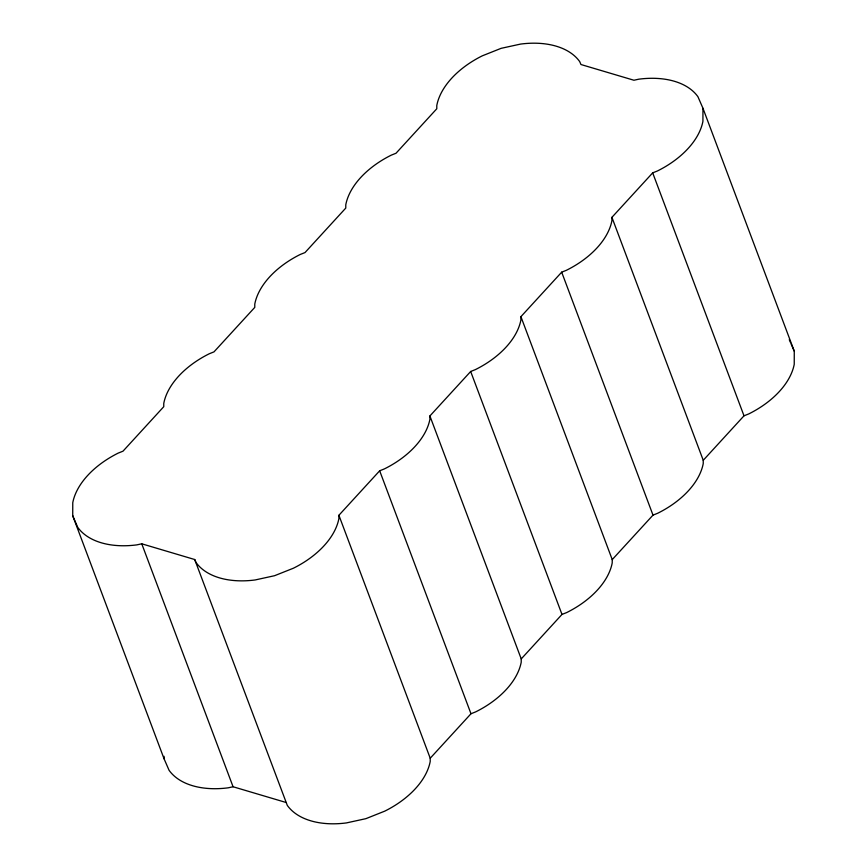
<?xml version="1.0" encoding="UTF-8"?>
<svg xmlns="http://www.w3.org/2000/svg" width="867" height="867" viewBox="0 0 867 867"><rect width="100%" height="100%" fill="white"/><g stroke="black" fill="none" stroke-linecap="round" stroke-linejoin="round"><path stroke-width="1.3" d="M72.73 515.8L72.763 502.73A77.618 48.108 -20.6 0 1 118.259 453.073L122.995 451.187L163.755 406.699L163.765 403.415A77.618 48.108 -20.6 0 1 209.272 353.758L213.997 351.872L254.768 307.395L254.779 304.1A77.618 48.108 -20.6 0 1 300.275 254.454L305.011 252.568L345.77 208.08L345.781 204.796A77.618 48.108 -20.6 0 1 391.288 155.139L396.013 153.253L436.784 108.765L436.795 105.481A77.618 48.108 -20.6 0 1 482.29 55.835L501.115 48.335L520.59 44.076A77.618 48.108 -20.6 0 1 579.709 61.622L580.966 64.526L633.929 80.241L638.816 79.179A77.618 48.108 -20.6 0 1 697.935 96.725L702.953 108.256L794.27 351.2L794.237 364.27A77.618 48.108 -20.6 0 1 748.741 413.927L744.005 415.813L703.245 460.301L703.235 463.585A77.618 48.108 -20.6 0 1 657.728 513.242L653.003 515.128L612.232 559.605L612.221 562.9A77.618 48.108 -20.6 0 1 566.725 612.546L561.989 614.432L521.23 658.92L521.219 662.204A77.618 48.108 -20.6 0 1 475.712 711.861L470.987 713.747L430.216 758.235L430.205 761.519A77.618 48.108 -20.6 0 1 384.71 811.165L365.885 818.665L346.41 822.924A77.618 48.108 -20.6 0 1 287.291 805.378L194.717 559.529L141.755 543.804L136.856 544.877A77.618 48.108 -20.6 0 1 77.737 527.32L72.73 515.8L164.047 758.744L169.065 770.275A77.618 48.108 -20.6 0 0 228.184 787.821L233.071 786.759L286.034 802.474M164.047 758.744L164.058 756.306M702.953 108.256L702.92 121.326A77.618 48.108 -20.6 0 1 657.414 170.983L652.688 172.858L611.918 217.346L611.918 220.63A77.618 48.108 -20.6 0 1 566.411 270.287L561.686 272.173L520.915 316.661L520.904 319.945A77.618 48.108 -20.6 0 1 475.398 369.602L470.673 371.488L429.902 415.965L429.902 419.26A77.618 48.108 -20.6 0 1 384.395 468.906L379.67 470.792L338.899 515.28L338.889 518.564A77.618 48.108 -20.6 0 1 293.393 568.221L274.568 575.71L255.093 579.969A77.618 48.108 -20.6 0 1 195.975 562.423L194.717 559.529M789.263 339.68L790.52 342.573M791.051 343.809L794.27 351.2M652.688 172.858L744.005 415.813M611.918 217.346L703.245 460.301M561.686 272.173L653.003 515.128M520.915 316.661L612.232 559.605M470.673 371.488L561.989 614.432M429.902 415.965L521.23 658.92M379.67 470.792L470.987 713.747M338.899 515.28L430.216 758.235M141.755 543.804L233.071 786.759"/></g></svg>
